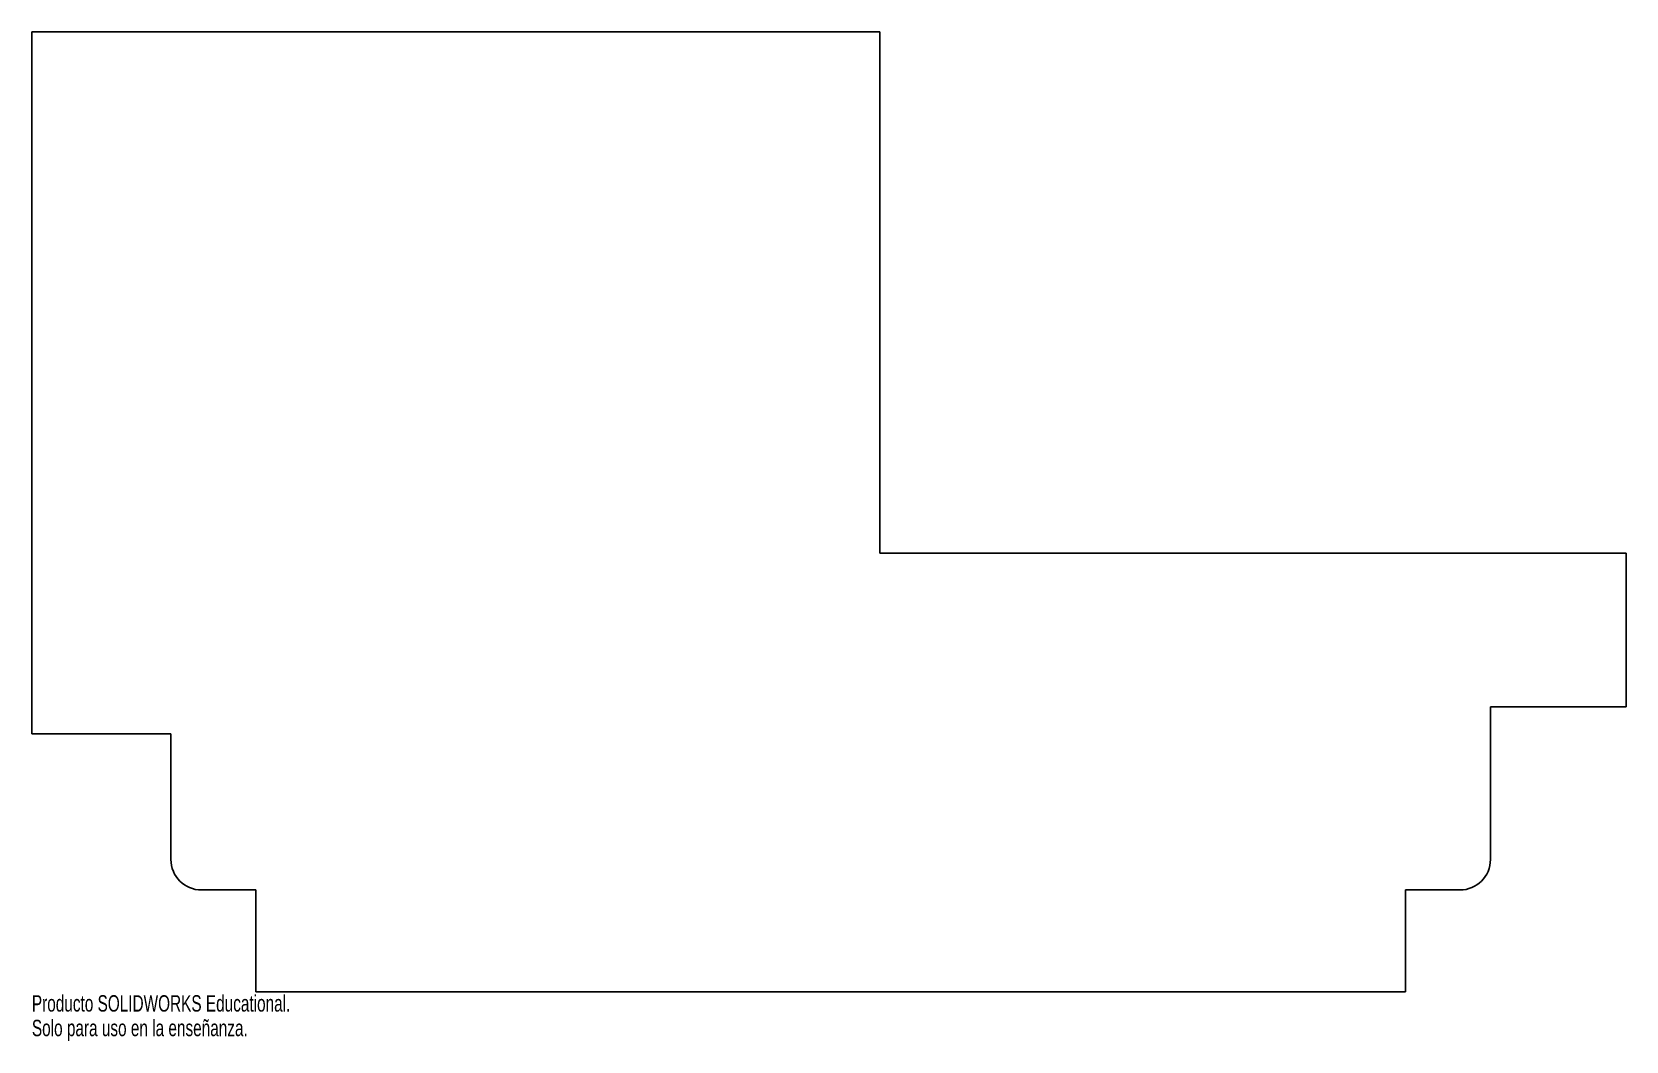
# Model space of a CAD drawing. Header units: millimetres. Extents: x -125 to 345, y -170 to 128.
import ezdxf

# ---------------------------------------------------------------- set-up
doc = ezdxf.new("R2010")
doc.units = ezdxf.units.MM
doc.styles.add('SLDTEXTSTYLE0', font='TXT', dxfattribs={"width": 0.7})

msp = doc.modelspace()

# ---------------------------------------------------------------- linework, layer by layer
at = {"color": 7, "linetype": 'Continuous', "lineweight": 25}
for p, q in [((-125, 128), (-125, -79)), ((125, 128), (-125, 128)), ((125, -25.66), (125, 128)), ((345, -25.66), (125, -25.66)), ((345, -71), (345, -25.66)), ((345, -71), (305, -71)), ((305, -116), (305, -71)), ((-125, -79), (-84, -79)), ((-84, -116), (-84, -79)), ((-75, -125), (-59, -125)), ((-59, -125), (-59, -155)), ((280, -155), (280, -125)), ((280, -125), (296, -125)), ((-59, -155), (280, -155))]:
    msp.add_line(p, q, dxfattribs=at)
for centre, start, end in [((-75, -116), 180, 270), ((296, -116), 270, 0)]:
    msp.add_arc(centre, 9, start, end, dxfattribs=at)

# ---------------------------------------------------------------- texts
at = {"color": 7, "linetype": 'Continuous', "char_height": 4.8336, "attachment_point": 1, "style": 'SLDTEXTSTYLE0'}
for s, insert in [('Producto SOLIDWORKS Educational.', (-125, -156.02)), ('Solo para uso en la enseñanza.', (-125, -163.27))]:
    msp.add_mtext(s, dxfattribs=dict(at, insert=insert))

doc.saveas('drawing.dxf')
